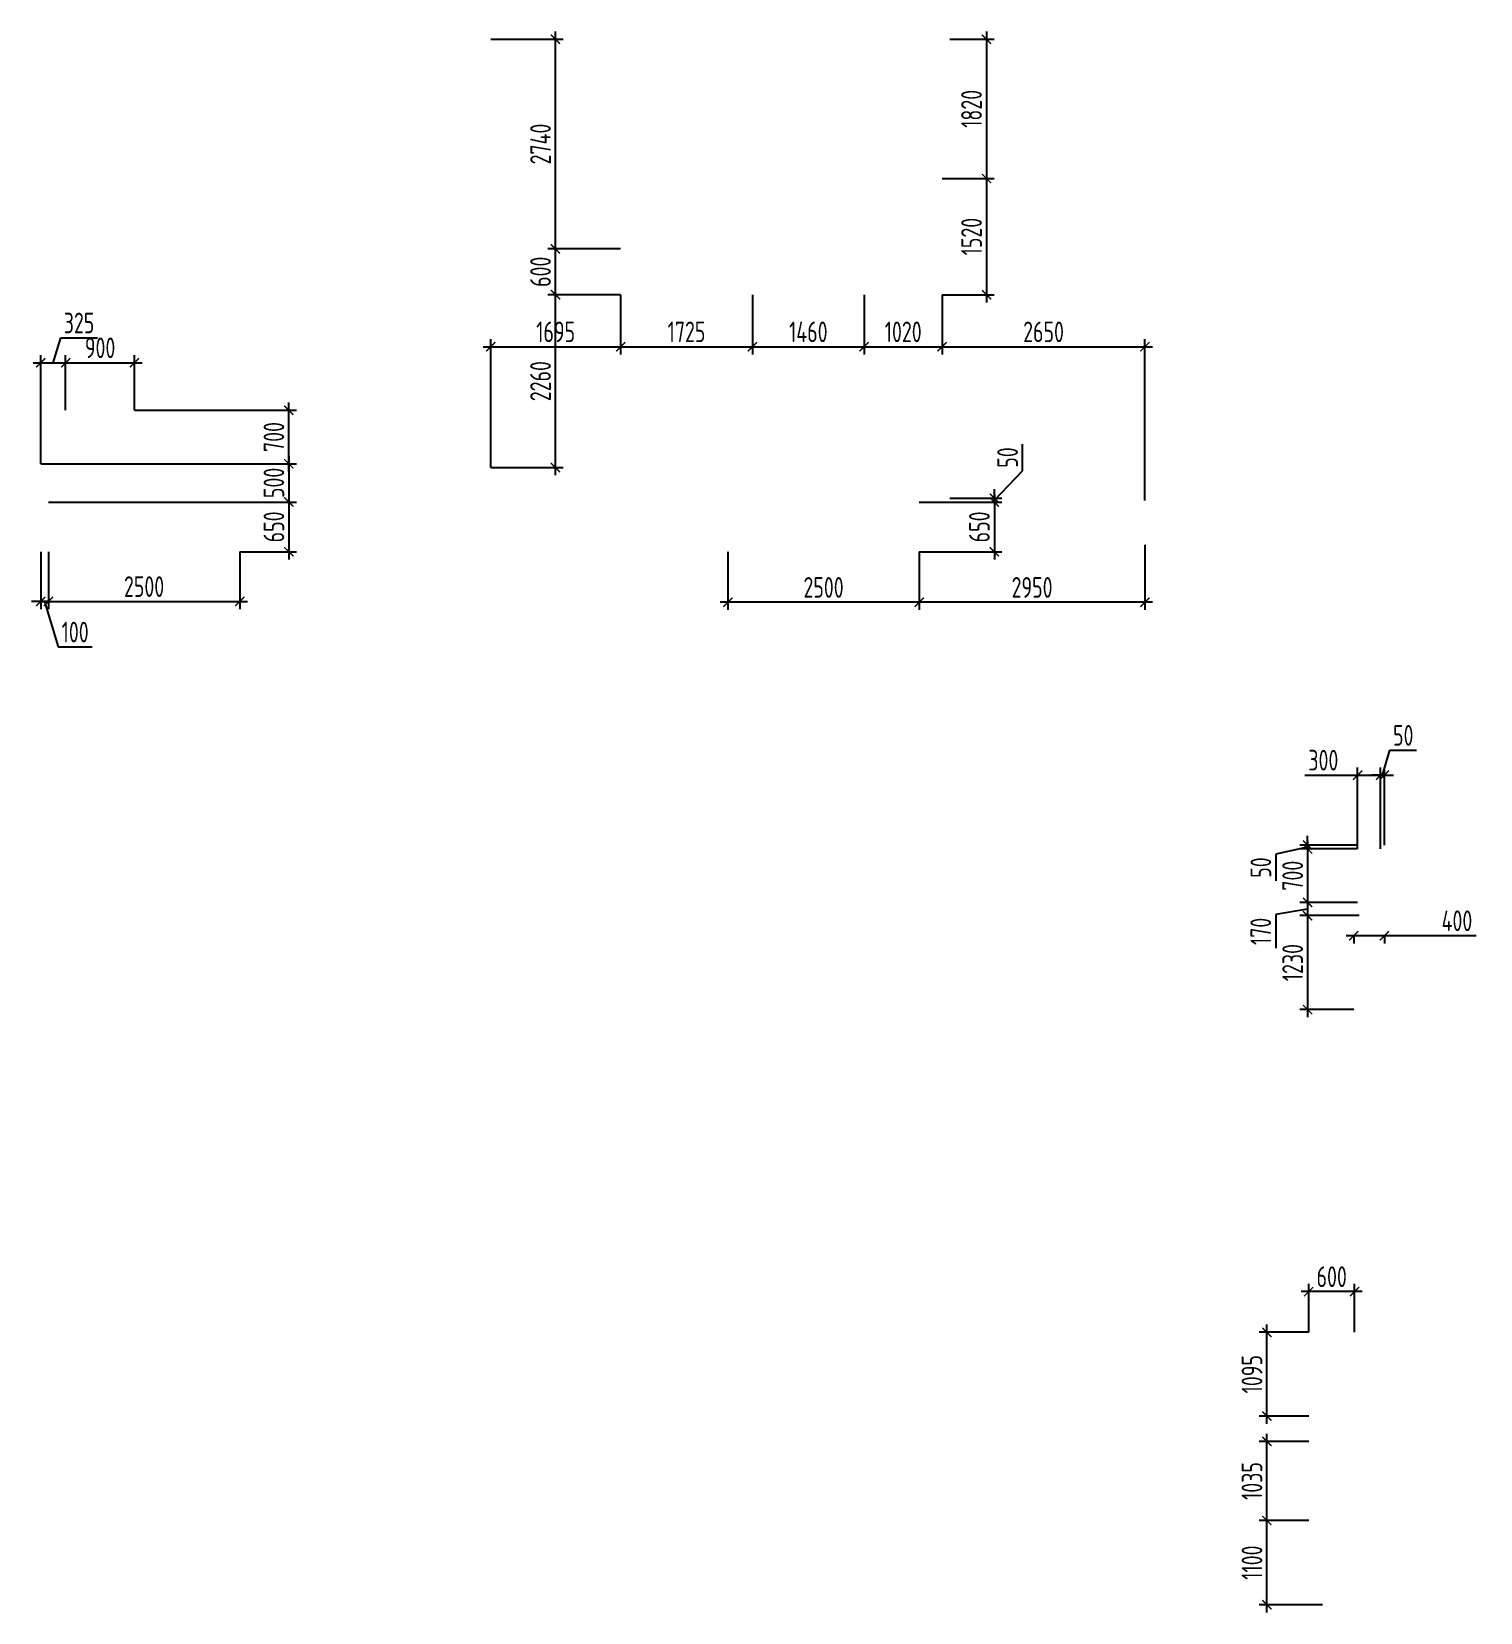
# Model space of a CAD drawing. Header units: millimetres. Extents: x -346952 to 536090, y 55086 to 131231.
# Drawn here: x -77096 to -58162, y 91836 to 112501 of the extents above; entities that cross this region are included whole.
import ezdxf

# ---------------------------------------------------------------- set-up
doc = ezdxf.new("R2010")
doc.units = ezdxf.units.MM
doc.layers.add('РАЗМЕРЫ КРОВЛИ ОВ', color=204, linetype='Continuous')
doc.layers.get('0').off()
doc.styles.add('ISOCPEUR', font='isocpeur.ttf', dxfattribs={"width": 0.7})
doc.dimstyles.new('R_100', dxfattribs={"dimtxt": 270, "dimasz": 120, "dimexe": 100, "dimexo": 0, "dimgap": 60, "dimtad": 1, "dimdec": 0, "dimrnd": 5, "dimzin": 0, "dimdsep": 46, "dimtxsty": 'ISOCPEUR', "dimblk": 'ARCHTICK', "dimcen": 0, "dimdle": 100, "dimclrd": 256, "dimclre": 256, "dimclrt": 256, "dimadec": 0, "dimazin": 0, "dimtfac": 2, "dimtdec": 0, "dimtofl": 0, "dimtmove": 1, "dimatfit": 3, "dimfxl": 1, "dimtvp": 3, "dimtolj": 1, "dimtzin": 0, "dimarcsym": 0})

# ---------------------------------------------------------------- blocks, each defined once
blk = doc.blocks.new('_ArchTick')
at = {"color": 0, "linetype": 'ByBlock', "const_width": 0.15}
blk.add_lwpolyline([(-0.5, -0.5), (0.5, 0.5)], dxfattribs=at)
blk = doc.blocks.new('*D3542')
at = {"layer": 'РАЗМЕРЫ КРОВЛИ ОВ', "lineweight": -2, "transparency": 16777216}
for p, q in [((-60405, 95497), (-60405, 96129)), ((-59806, 95497), (-59806, 96129)), ((-59706, 96029), (-60505, 96029))]:
    blk.add_line(p, q, dxfattribs=at)
at = {"layer": 'РАЗМЕРЫ КРОВЛИ ОВ', "lineweight": -2, "transparency": 16777216, "xscale": 120, "yscale": 120, "zscale": 120, "rotation": 180}
blk.add_blockref('_ArchTick', (-60405, 96029), dxfattribs=at)
at = {"layer": 'РАЗМЕРЫ КРОВЛИ ОВ', "lineweight": -2, "transparency": 16777216, "xscale": 120, "yscale": 120, "zscale": 120}
blk.add_blockref('_ArchTick', (-59806, 96029), dxfattribs=at)
at = {"layer": 'РАЗМЕРЫ КРОВЛИ ОВ', "transparency": 16777216, "insert": (-60105, 96224), "char_height": 270, "attachment_point": 5, "style": 'ISOCPEUR'}
blk.add_mtext('\\A1;600', dxfattribs=at)
blk = doc.blocks.new('*D3543')
at = {"layer": 'РАЗМЕРЫ КРОВЛИ ОВ', "lineweight": -2, "transparency": 16777216}
for p, q in [((-60405, 93036), (-61052, 93036)), ((-60952, 91836), (-60952, 93136)), ((-60224, 91936), (-61052, 91936))]:
    blk.add_line(p, q, dxfattribs=at)
at = {"layer": 'РАЗМЕРЫ КРОВЛИ ОВ', "lineweight": -2, "transparency": 16777216, "xscale": 120, "yscale": 120, "zscale": 120}
for p, rotation in [((-60952, 93036), 90), ((-60952, 91936), 270)]:
    blk.add_blockref('_ArchTick', p, dxfattribs=dict(at, rotation=rotation))
at = {"layer": 'РАЗМЕРЫ КРОВЛИ ОВ', "transparency": 16777216, "insert": (-61147, 92486), "char_height": 270, "attachment_point": 5, "rotation": 90, "style": 'ISOCPEUR'}
blk.add_mtext('\\A1;1100', dxfattribs=at)
blk = doc.blocks.new('*D3544')
at = {"layer": 'РАЗМЕРЫ КРОВЛИ ОВ', "lineweight": -2, "transparency": 16777216}
for p, q in [((-60405, 94070), (-61052, 94070)), ((-60952, 92936), (-60952, 94170)), ((-60405, 93036), (-61052, 93036))]:
    blk.add_line(p, q, dxfattribs=at)
at = {"layer": 'РАЗМЕРЫ КРОВЛИ ОВ', "lineweight": -2, "transparency": 16777216, "xscale": 120, "yscale": 120, "zscale": 120}
for p, rotation in [((-60952, 94070), 90), ((-60952, 93036), 270)]:
    blk.add_blockref('_ArchTick', p, dxfattribs=dict(at, rotation=rotation))
at = {"layer": 'РАЗМЕРЫ КРОВЛИ ОВ', "transparency": 16777216, "insert": (-61147, 93553), "char_height": 270, "attachment_point": 5, "rotation": 90, "style": 'ISOCPEUR'}
blk.add_mtext('\\A1;1035', dxfattribs=at)
blk = doc.blocks.new('*D3541')
at = {"layer": 'РАЗМЕРЫ КРОВЛИ ОВ', "lineweight": -2, "transparency": 16777216}
for p, q in [((-60405, 95497), (-61052, 95497)), ((-60952, 94301), (-60952, 95597)), ((-60405, 94401), (-61052, 94401))]:
    blk.add_line(p, q, dxfattribs=at)
at = {"layer": 'РАЗМЕРЫ КРОВЛИ ОВ', "lineweight": -2, "transparency": 16777216, "xscale": 120, "yscale": 120, "zscale": 120}
for p, rotation in [((-60952, 95497), 90), ((-60952, 94401), 270)]:
    blk.add_blockref('_ArchTick', p, dxfattribs=dict(at, rotation=rotation))
at = {"layer": 'РАЗМЕРЫ КРОВЛИ ОВ', "transparency": 16777216, "insert": (-61147, 94949), "char_height": 270, "attachment_point": 5, "rotation": 90, "style": 'ISOCPEUR'}
blk.add_mtext('\\A1;1095', dxfattribs=at)
blk = doc.blocks.new('*D3601')
at = {"layer": 'РАЗМЕРЫ КРОВЛИ ОВ', "lineweight": -2, "transparency": 16777216}
for p, q in [((-76813, 108172), (-76716, 108497)), ((-76716, 108497), (-76237, 108497)), ((-77076, 108172), (-76551, 108172)), ((-76976, 106851), (-76976, 108272)), ((-76651, 107551), (-76651, 108272))]:
    blk.add_line(p, q, dxfattribs=at)
at = {"layer": 'РАЗМЕРЫ КРОВЛИ ОВ', "lineweight": -2, "transparency": 16777216, "xscale": 120, "yscale": 120, "zscale": 120, "rotation": 180}
blk.add_blockref('_ArchTick', (-76976, 108172), dxfattribs=at)
at = {"layer": 'РАЗМЕРЫ КРОВЛИ ОВ', "lineweight": -2, "transparency": 16777216, "xscale": 120, "yscale": 120, "zscale": 120}
blk.add_blockref('_ArchTick', (-76651, 108172), dxfattribs=at)
at = {"layer": 'РАЗМЕРЫ КРОВЛИ ОВ', "transparency": 16777216, "insert": (-76476, 108692), "char_height": 270, "attachment_point": 5, "style": 'ISOCPEUR'}
blk.add_mtext('\\A1;325', dxfattribs=at)
blk = doc.blocks.new('*D3602')
at = {"layer": 'РАЗМЕРЫ КРОВЛИ ОВ', "lineweight": -2, "transparency": 16777216}
for p, q in [((-76751, 108172), (-75651, 108172)), ((-76651, 107551), (-76651, 108272)), ((-75751, 107551), (-75751, 108272))]:
    blk.add_line(p, q, dxfattribs=at)
at = {"layer": 'РАЗМЕРЫ КРОВЛИ ОВ', "lineweight": -2, "transparency": 16777216, "xscale": 120, "yscale": 120, "zscale": 120, "rotation": 180}
blk.add_blockref('_ArchTick', (-76651, 108172), dxfattribs=at)
at = {"layer": 'РАЗМЕРЫ КРОВЛИ ОВ', "lineweight": -2, "transparency": 16777216, "xscale": 120, "yscale": 120, "zscale": 120}
blk.add_blockref('_ArchTick', (-75751, 108172), dxfattribs=at)
at = {"layer": 'РАЗМЕРЫ КРОВЛИ ОВ', "transparency": 16777216, "insert": (-76201, 108367), "char_height": 270, "attachment_point": 5, "style": 'ISOCPEUR'}
blk.add_mtext('\\A1;900', dxfattribs=at)
blk = doc.blocks.new('*D3603')
at = {"layer": 'РАЗМЕРЫ КРОВЛИ ОВ', "lineweight": -2, "transparency": 16777216}
for p, q in [((-76976, 106851), (-73635, 106851)), ((-73735, 106951), (-73735, 106251)), ((-76876, 106351), (-73635, 106351))]:
    blk.add_line(p, q, dxfattribs=at)
at = {"layer": 'РАЗМЕРЫ КРОВЛИ ОВ', "lineweight": -2, "transparency": 16777216, "xscale": 120, "yscale": 120, "zscale": 120}
for p, rotation in [((-73735, 106851), 90), ((-73735, 106351), 270)]:
    blk.add_blockref('_ArchTick', p, dxfattribs=dict(at, rotation=rotation))
at = {"layer": 'РАЗМЕРЫ КРОВЛИ ОВ', "transparency": 16777216, "insert": (-73930, 106601), "char_height": 270, "attachment_point": 5, "rotation": 90, "style": 'ISOCPEUR'}
blk.add_mtext('\\A1;500', dxfattribs=at)
blk = doc.blocks.new('*D3604')
at = {"layer": 'РАЗМЕРЫ КРОВЛИ ОВ', "lineweight": -2, "transparency": 16777216}
for p, q in [((-73735, 106451), (-73735, 105601)), ((-74456, 106351), (-73635, 106351)), ((-74376, 105701), (-73635, 105701))]:
    blk.add_line(p, q, dxfattribs=at)
at = {"layer": 'РАЗМЕРЫ КРОВЛИ ОВ', "lineweight": -2, "transparency": 16777216, "xscale": 120, "yscale": 120, "zscale": 120}
for p, rotation in [((-73735, 106351), 90), ((-73735, 105701), 270)]:
    blk.add_blockref('_ArchTick', p, dxfattribs=dict(at, rotation=rotation))
at = {"layer": 'РАЗМЕРЫ КРОВЛИ ОВ', "transparency": 16777216, "insert": (-73930, 106026), "char_height": 270, "attachment_point": 5, "rotation": 90, "style": 'ISOCPEUR'}
blk.add_mtext('\\A1;650', dxfattribs=at)
blk = doc.blocks.new('*D3605')
at = {"layer": 'РАЗМЕРЫ КРОВЛИ ОВ', "lineweight": -2, "transparency": 16777216}
for p, q in [((-76976, 105701), (-76976, 104951)), ((-76876, 105701), (-76876, 104951)), ((-76976, 105051), (-77096, 105051)), ((-76876, 105051), (-76976, 105051)), ((-76926, 105051), (-76747, 104456)), ((-76876, 105051), (-76756, 105051)), ((-76747, 104456), (-76306, 104456))]:
    blk.add_line(p, q, dxfattribs=at)
at = {"layer": 'РАЗМЕРЫ КРОВЛИ ОВ', "lineweight": -2, "transparency": 16777216, "xscale": 120, "yscale": 120, "zscale": 120}
blk.add_blockref('_ArchTick', (-76976, 105051), dxfattribs=at)
at = {"layer": 'РАЗМЕРЫ КРОВЛИ ОВ', "lineweight": -2, "transparency": 16777216, "xscale": 120, "yscale": 120, "zscale": 120, "rotation": 180}
blk.add_blockref('_ArchTick', (-76876, 105051), dxfattribs=at)
at = {"layer": 'РАЗМЕРЫ КРОВЛИ ОВ', "transparency": 16777216, "insert": (-76527, 104651), "char_height": 270, "attachment_point": 5, "style": 'ISOCPEUR'}
blk.add_mtext('\\A1;100', dxfattribs=at)
blk = doc.blocks.new('*D3606')
at = {"layer": 'РАЗМЕРЫ КРОВЛИ ОВ', "lineweight": -2, "transparency": 16777216}
for p, q in [((-76876, 105701), (-76876, 104951)), ((-74376, 105701), (-74376, 104951)), ((-76976, 105051), (-74276, 105051))]:
    blk.add_line(p, q, dxfattribs=at)
at = {"layer": 'РАЗМЕРЫ КРОВЛИ ОВ', "lineweight": -2, "transparency": 16777216, "xscale": 120, "yscale": 120, "zscale": 120, "rotation": 180}
blk.add_blockref('_ArchTick', (-76876, 105051), dxfattribs=at)
at = {"layer": 'РАЗМЕРЫ КРОВЛИ ОВ', "lineweight": -2, "transparency": 16777216, "xscale": 120, "yscale": 120, "zscale": 120}
blk.add_blockref('_ArchTick', (-74376, 105051), dxfattribs=at)
at = {"layer": 'РАЗМЕРЫ КРОВЛИ ОВ', "transparency": 16777216, "insert": (-75626, 105246), "char_height": 270, "attachment_point": 5, "style": 'ISOCPEUR'}
blk.add_mtext('\\A1;2500', dxfattribs=at)
blk = doc.blocks.new('*D3607')
at = {"layer": 'РАЗМЕРЫ КРОВЛИ ОВ', "lineweight": -2, "transparency": 16777216}
for p, q in [((-70250, 106701), (-70250, 109161)), ((-69398, 109061), (-70350, 109061)), ((-71096, 106801), (-70150, 106801))]:
    blk.add_line(p, q, dxfattribs=at)
at = {"layer": 'РАЗМЕРЫ КРОВЛИ ОВ', "lineweight": -2, "transparency": 16777216, "xscale": 120, "yscale": 120, "zscale": 120}
for p, rotation in [((-70250, 109061), 90), ((-70250, 106801), 270)]:
    blk.add_blockref('_ArchTick', p, dxfattribs=dict(at, rotation=rotation))
at = {"layer": 'РАЗМЕРЫ КРОВЛИ ОВ', "transparency": 16777216, "insert": (-70445, 107931), "char_height": 270, "attachment_point": 5, "rotation": 90, "style": 'ISOCPEUR'}
blk.add_mtext('\\A1;2260', dxfattribs=at)
blk = doc.blocks.new('*D3608')
at = {"layer": 'РАЗМЕРЫ КРОВЛИ ОВ', "lineweight": -2, "transparency": 16777216}
for p, q in [((-70250, 108961), (-70250, 109761)), ((-69398, 109661), (-70350, 109661)), ((-69398, 109061), (-70350, 109061))]:
    blk.add_line(p, q, dxfattribs=at)
at = {"layer": 'РАЗМЕРЫ КРОВЛИ ОВ', "lineweight": -2, "transparency": 16777216, "xscale": 120, "yscale": 120, "zscale": 120}
for p, rotation in [((-70250, 109661), 90), ((-70250, 109061), 270)]:
    blk.add_blockref('_ArchTick', p, dxfattribs=dict(at, rotation=rotation))
at = {"layer": 'РАЗМЕРЫ КРОВЛИ ОВ', "transparency": 16777216, "insert": (-70445, 109361), "char_height": 270, "attachment_point": 5, "rotation": 90, "style": 'ISOCPEUR'}
blk.add_mtext('\\A1;600', dxfattribs=at)
blk = doc.blocks.new('*D3609')
at = {"layer": 'РАЗМЕРЫ КРОВЛИ ОВ', "lineweight": -2, "transparency": 16777216}
for p, q in [((-69398, 109061), (-69398, 108281)), ((-71196, 108381), (-69298, 108381)), ((-71096, 106801), (-71096, 108481))]:
    blk.add_line(p, q, dxfattribs=at)
at = {"layer": 'РАЗМЕРЫ КРОВЛИ ОВ', "lineweight": -2, "transparency": 16777216, "xscale": 120, "yscale": 120, "zscale": 120, "rotation": 180}
blk.add_blockref('_ArchTick', (-71096, 108381), dxfattribs=at)
at = {"layer": 'РАЗМЕРЫ КРОВЛИ ОВ', "lineweight": -2, "transparency": 16777216, "xscale": 120, "yscale": 120, "zscale": 120}
blk.add_blockref('_ArchTick', (-69398, 108381), dxfattribs=at)
at = {"layer": 'РАЗМЕРЫ КРОВЛИ ОВ', "transparency": 16777216, "insert": (-70247, 108576), "char_height": 270, "attachment_point": 5, "style": 'ISOCPEUR'}
blk.add_mtext('\\A1;1695', dxfattribs=at)
blk = doc.blocks.new('*D3610')
at = {"layer": 'РАЗМЕРЫ КРОВЛИ ОВ', "lineweight": -2, "transparency": 16777216}
for p, q in [((-69398, 109061), (-69398, 108281)), ((-67676, 109061), (-67676, 108281)), ((-69498, 108381), (-67576, 108381))]:
    blk.add_line(p, q, dxfattribs=at)
at = {"layer": 'РАЗМЕРЫ КРОВЛИ ОВ', "lineweight": -2, "transparency": 16777216, "xscale": 120, "yscale": 120, "zscale": 120, "rotation": 180}
blk.add_blockref('_ArchTick', (-69398, 108381), dxfattribs=at)
at = {"layer": 'РАЗМЕРЫ КРОВЛИ ОВ', "lineweight": -2, "transparency": 16777216, "xscale": 120, "yscale": 120, "zscale": 120}
blk.add_blockref('_ArchTick', (-67676, 108381), dxfattribs=at)
at = {"layer": 'РАЗМЕРЫ КРОВЛИ ОВ', "transparency": 16777216, "insert": (-68537, 108576), "char_height": 270, "attachment_point": 5, "style": 'ISOCPEUR'}
blk.add_mtext('\\A1;1725', dxfattribs=at)
blk = doc.blocks.new('*D3611')
at = {"layer": 'РАЗМЕРЫ КРОВЛИ ОВ', "lineweight": -2, "transparency": 16777216}
for p, q in [((-67676, 109061), (-67676, 108281)), ((-66215, 109061), (-66215, 108281)), ((-67776, 108381), (-66115, 108381))]:
    blk.add_line(p, q, dxfattribs=at)
at = {"layer": 'РАЗМЕРЫ КРОВЛИ ОВ', "lineweight": -2, "transparency": 16777216, "xscale": 120, "yscale": 120, "zscale": 120, "rotation": 180}
blk.add_blockref('_ArchTick', (-67676, 108381), dxfattribs=at)
at = {"layer": 'РАЗМЕРЫ КРОВЛИ ОВ', "lineweight": -2, "transparency": 16777216, "xscale": 120, "yscale": 120, "zscale": 120}
blk.add_blockref('_ArchTick', (-66215, 108381), dxfattribs=at)
at = {"layer": 'РАЗМЕРЫ КРОВЛИ ОВ', "transparency": 16777216, "insert": (-66945, 108576), "char_height": 270, "attachment_point": 5, "style": 'ISOCPEUR'}
blk.add_mtext('\\A1;1460', dxfattribs=at)
blk = doc.blocks.new('*D3612')
at = {"layer": 'РАЗМЕРЫ КРОВЛИ ОВ', "lineweight": -2, "transparency": 16777216}
for p, q in [((-66215, 109061), (-66215, 108281)), ((-65196, 109061), (-65196, 108281)), ((-66315, 108381), (-65096, 108381))]:
    blk.add_line(p, q, dxfattribs=at)
at = {"layer": 'РАЗМЕРЫ КРОВЛИ ОВ', "lineweight": -2, "transparency": 16777216, "xscale": 120, "yscale": 120, "zscale": 120, "rotation": 180}
blk.add_blockref('_ArchTick', (-66215, 108381), dxfattribs=at)
at = {"layer": 'РАЗМЕРЫ КРОВЛИ ОВ', "lineweight": -2, "transparency": 16777216, "xscale": 120, "yscale": 120, "zscale": 120}
blk.add_blockref('_ArchTick', (-65196, 108381), dxfattribs=at)
at = {"layer": 'РАЗМЕРЫ КРОВЛИ ОВ', "transparency": 16777216, "insert": (-65705, 108576), "char_height": 270, "attachment_point": 5, "style": 'ISOCPEUR'}
blk.add_mtext('\\A1;1020', dxfattribs=at)
blk = doc.blocks.new('*D3613')
at = {"layer": 'РАЗМЕРЫ КРОВЛИ ОВ', "lineweight": -2, "transparency": 16777216}
for p, q in [((-65196, 109061), (-65196, 108281)), ((-65296, 108381), (-62446, 108381)), ((-62546, 106369), (-62546, 108481))]:
    blk.add_line(p, q, dxfattribs=at)
at = {"layer": 'РАЗМЕРЫ КРОВЛИ ОВ', "lineweight": -2, "transparency": 16777216, "xscale": 120, "yscale": 120, "zscale": 120, "rotation": 180}
blk.add_blockref('_ArchTick', (-65196, 108381), dxfattribs=at)
at = {"layer": 'РАЗМЕРЫ КРОВЛИ ОВ', "lineweight": -2, "transparency": 16777216, "xscale": 120, "yscale": 120, "zscale": 120}
blk.add_blockref('_ArchTick', (-62546, 108381), dxfattribs=at)
at = {"layer": 'РАЗМЕРЫ КРОВЛИ ОВ', "transparency": 16777216, "insert": (-63871, 108576), "char_height": 270, "attachment_point": 5, "style": 'ISOCPEUR'}
blk.add_mtext('\\A1;2650', dxfattribs=at)
blk = doc.blocks.new('*D3614')
at = {"layer": 'РАЗМЕРЫ КРОВЛИ ОВ', "lineweight": -2, "transparency": 16777216}
for p, q in [((-64617, 112501), (-64617, 110481)), ((-65096, 112401), (-64517, 112401)), ((-65196, 110581), (-64517, 110581))]:
    blk.add_line(p, q, dxfattribs=at)
at = {"layer": 'РАЗМЕРЫ КРОВЛИ ОВ', "lineweight": -2, "transparency": 16777216, "xscale": 120, "yscale": 120, "zscale": 120}
for p, rotation in [((-64617, 112401), 90), ((-64617, 110581), 270)]:
    blk.add_blockref('_ArchTick', p, dxfattribs=dict(at, rotation=rotation))
at = {"layer": 'РАЗМЕРЫ КРОВЛИ ОВ', "transparency": 16777216, "insert": (-64812, 111491), "char_height": 270, "attachment_point": 5, "rotation": 90, "style": 'ISOCPEUR'}
blk.add_mtext('\\A1;1820', dxfattribs=at)
blk = doc.blocks.new('*D3615')
at = {"layer": 'РАЗМЕРЫ КРОВЛИ ОВ', "lineweight": -2, "transparency": 16777216}
for p, q in [((-65196, 110581), (-64517, 110581)), ((-64617, 110681), (-64617, 108961)), ((-65196, 109061), (-64517, 109061))]:
    blk.add_line(p, q, dxfattribs=at)
at = {"layer": 'РАЗМЕРЫ КРОВЛИ ОВ', "lineweight": -2, "transparency": 16777216, "xscale": 120, "yscale": 120, "zscale": 120}
for p, rotation in [((-64617, 110581), 90), ((-64617, 109061), 270)]:
    blk.add_blockref('_ArchTick', p, dxfattribs=dict(at, rotation=rotation))
at = {"layer": 'РАЗМЕРЫ КРОВЛИ ОВ', "transparency": 16777216, "insert": (-64812, 109821), "char_height": 270, "attachment_point": 5, "rotation": 90, "style": 'ISOCPEUR'}
blk.add_mtext('\\A1;1520', dxfattribs=at)
blk = doc.blocks.new('*D3616')
at = {"layer": 'РАЗМЕРЫ КРОВЛИ ОВ', "lineweight": -2, "transparency": 16777216}
for p, q in [((-70250, 109561), (-70250, 112501)), ((-71096, 112401), (-70150, 112401)), ((-69398, 109661), (-70350, 109661))]:
    blk.add_line(p, q, dxfattribs=at)
at = {"layer": 'РАЗМЕРЫ КРОВЛИ ОВ', "lineweight": -2, "transparency": 16777216, "xscale": 120, "yscale": 120, "zscale": 120}
for p, rotation in [((-70250, 112401), 90), ((-70250, 109661), 270)]:
    blk.add_blockref('_ArchTick', p, dxfattribs=dict(at, rotation=rotation))
at = {"layer": 'РАЗМЕРЫ КРОВЛИ ОВ', "transparency": 16777216, "insert": (-70445, 111031), "char_height": 270, "attachment_point": 5, "rotation": 90, "style": 'ISOCPEUR'}
blk.add_mtext('\\A1;2740', dxfattribs=at)
blk = doc.blocks.new('*D3617')
at = {"layer": 'РАЗМЕРЫ КРОВЛИ ОВ', "lineweight": -2, "transparency": 16777216}
for p, q in [((-65496, 105701), (-65496, 104940)), ((-62546, 105793), (-62546, 104940)), ((-62446, 105040), (-65596, 105040))]:
    blk.add_line(p, q, dxfattribs=at)
at = {"layer": 'РАЗМЕРЫ КРОВЛИ ОВ', "lineweight": -2, "transparency": 16777216, "xscale": 120, "yscale": 120, "zscale": 120, "rotation": 180}
blk.add_blockref('_ArchTick', (-65496, 105040), dxfattribs=at)
at = {"layer": 'РАЗМЕРЫ КРОВЛИ ОВ', "lineweight": -2, "transparency": 16777216, "xscale": 120, "yscale": 120, "zscale": 120}
blk.add_blockref('_ArchTick', (-62546, 105040), dxfattribs=at)
at = {"layer": 'РАЗМЕРЫ КРОВЛИ ОВ', "transparency": 16777216, "insert": (-64021, 105235), "char_height": 270, "attachment_point": 5, "style": 'ISOCPEUR'}
blk.add_mtext('\\A1;2950', dxfattribs=at)
blk = doc.blocks.new('*D3618')
at = {"layer": 'РАЗМЕРЫ КРОВЛИ ОВ', "lineweight": -2, "transparency": 16777216}
for p, q in [((-67996, 105701), (-67996, 104940)), ((-65496, 105701), (-65496, 104940)), ((-65396, 105040), (-68096, 105040))]:
    blk.add_line(p, q, dxfattribs=at)
at = {"layer": 'РАЗМЕРЫ КРОВЛИ ОВ', "lineweight": -2, "transparency": 16777216, "xscale": 120, "yscale": 120, "zscale": 120, "rotation": 180}
blk.add_blockref('_ArchTick', (-67996, 105040), dxfattribs=at)
at = {"layer": 'РАЗМЕРЫ КРОВЛИ ОВ', "lineweight": -2, "transparency": 16777216, "xscale": 120, "yscale": 120, "zscale": 120}
blk.add_blockref('_ArchTick', (-65496, 105040), dxfattribs=at)
at = {"layer": 'РАЗМЕРЫ КРОВЛИ ОВ', "transparency": 16777216, "insert": (-66746, 105235), "char_height": 270, "attachment_point": 5, "style": 'ISOCPEUR'}
blk.add_mtext('\\A1;2500', dxfattribs=at)
blk = doc.blocks.new('*D3619')
at = {"layer": 'РАЗМЕРЫ КРОВЛИ ОВ', "lineweight": -2, "transparency": 16777216}
for p, q in [((-64514, 106451), (-64514, 105601)), ((-65496, 106351), (-64414, 106351)), ((-65496, 105701), (-64414, 105701))]:
    blk.add_line(p, q, dxfattribs=at)
at = {"layer": 'РАЗМЕРЫ КРОВЛИ ОВ', "lineweight": -2, "transparency": 16777216, "xscale": 120, "yscale": 120, "zscale": 120}
for p, rotation in [((-64514, 106351), 90), ((-64514, 105701), 270)]:
    blk.add_blockref('_ArchTick', p, dxfattribs=dict(at, rotation=rotation))
at = {"layer": 'РАЗМЕРЫ КРОВЛИ ОВ', "transparency": 16777216, "insert": (-64709, 106026), "char_height": 270, "attachment_point": 5, "rotation": 90, "style": 'ISOCPEUR'}
blk.add_mtext('\\A1;650', dxfattribs=at)
blk = doc.blocks.new('*D3620')
at = {"layer": 'РАЗМЕРЫ КРОВЛИ ОВ', "lineweight": -2, "transparency": 16777216}
for p, q in [((-64146, 106759), (-64146, 107106)), ((-64514, 106376), (-64146, 106759)), ((-64514, 106401), (-64514, 106521)), ((-65496, 106351), (-64414, 106351)), ((-65096, 106401), (-64414, 106401)), ((-64514, 106351), (-64514, 106401)), ((-64514, 106351), (-64514, 106231))]:
    blk.add_line(p, q, dxfattribs=at)
at = {"layer": 'РАЗМЕРЫ КРОВЛИ ОВ', "lineweight": -2, "transparency": 16777216, "xscale": 120, "yscale": 120, "zscale": 120}
for p, rotation in [((-64514, 106401), 270), ((-64514, 106351), 90)]:
    blk.add_blockref('_ArchTick', p, dxfattribs=dict(at, rotation=rotation))
at = {"layer": 'РАЗМЕРЫ КРОВЛИ ОВ', "transparency": 16777216, "insert": (-64341, 106933), "char_height": 270, "attachment_point": 5, "rotation": 90, "style": 'ISOCPEUR'}
blk.add_mtext('\\A1;50', dxfattribs=at)
blk = doc.blocks.new('*D3621')
at = {"layer": 'РАЗМЕРЫ КРОВЛИ ОВ', "lineweight": -2, "transparency": 16777216}
for p, q in [((-60420, 101866), (-60420, 101986)), ((-60420, 101841), (-60836, 101746)), ((-60836, 101746), (-60836, 101399)), ((-59768, 101866), (-60520, 101866)), ((-59766, 101816), (-60520, 101816)), ((-60420, 101816), (-60420, 101866)), ((-60420, 101816), (-60420, 101696))]:
    blk.add_line(p, q, dxfattribs=at)
at = {"layer": 'РАЗМЕРЫ КРОВЛИ ОВ', "lineweight": -2, "transparency": 16777216, "xscale": 120, "yscale": 120, "zscale": 120}
for p, rotation in [((-60420, 101866), 270), ((-60420, 101816), 90)]:
    blk.add_blockref('_ArchTick', p, dxfattribs=dict(at, rotation=rotation))
at = {"layer": 'РАЗМЕРЫ КРОВЛИ ОВ', "transparency": 16777216, "insert": (-61031, 101573), "char_height": 270, "attachment_point": 5, "rotation": 90, "style": 'ISOCPEUR'}
blk.add_mtext('\\A1;50', dxfattribs=at)
blk = doc.blocks.new('*D3622')
at = {"layer": 'РАЗМЕРЫ КРОВЛИ ОВ', "lineweight": -2, "transparency": 16777216}
for p, q in [((-59768, 101116), (-60520, 101116)), ((-60420, 101216), (-60420, 100844)), ((-60420, 101030), (-60837, 100959)), ((-60837, 100959), (-60837, 100518)), ((-59744, 100944), (-60520, 100944))]:
    blk.add_line(p, q, dxfattribs=at)
at = {"layer": 'РАЗМЕРЫ КРОВЛИ ОВ', "lineweight": -2, "transparency": 16777216, "xscale": 120, "yscale": 120, "zscale": 120}
for p, rotation in [((-60420, 101116), 90), ((-60420, 100944), 270)]:
    blk.add_blockref('_ArchTick', p, dxfattribs=dict(at, rotation=rotation))
at = {"layer": 'РАЗМЕРЫ КРОВЛИ ОВ', "transparency": 16777216, "insert": (-61032, 100738), "char_height": 270, "attachment_point": 5, "rotation": 90, "style": 'ISOCPEUR'}
blk.add_mtext('\\A1;170', dxfattribs=at)
blk = doc.blocks.new('*D3623')
at = {"layer": 'РАЗМЕРЫ КРОВЛИ ОВ', "lineweight": -2, "transparency": 16777216}
for p, q in [((-59816, 100944), (-60520, 100944)), ((-60420, 101044), (-60420, 99616)), ((-59816, 99716), (-60520, 99716))]:
    blk.add_line(p, q, dxfattribs=at)
at = {"layer": 'РАЗМЕРЫ КРОВЛИ ОВ', "lineweight": -2, "transparency": 16777216, "xscale": 120, "yscale": 120, "zscale": 120}
for p, rotation in [((-60420, 100944), 90), ((-60420, 99716), 270)]:
    blk.add_blockref('_ArchTick', p, dxfattribs=dict(at, rotation=rotation))
at = {"layer": 'РАЗМЕРЫ КРОВЛИ ОВ', "transparency": 16777216, "insert": (-60615, 100330), "char_height": 270, "attachment_point": 5, "rotation": 90, "style": 'ISOCPEUR'}
blk.add_mtext('\\A1;1230', dxfattribs=at)
blk = doc.blocks.new('*D3624')
at = {"layer": 'РАЗМЕРЫ КРОВЛИ ОВ', "lineweight": -2, "transparency": 16777216}
for p, q in [((-59316, 100682), (-59916, 100682)), ((-59816, 100684), (-59816, 100582)), ((-59416, 100684), (-59416, 100582)), ((-58219, 100682), (-59416, 100682))]:
    blk.add_line(p, q, dxfattribs=at)
at = {"layer": 'РАЗМЕРЫ КРОВЛИ ОВ', "lineweight": -2, "transparency": 16777216, "xscale": 120, "yscale": 120, "zscale": 120, "rotation": 180}
blk.add_blockref('_ArchTick', (-59816, 100682), dxfattribs=at)
at = {"layer": 'РАЗМЕРЫ КРОВЛИ ОВ', "lineweight": -2, "transparency": 16777216, "xscale": 120, "yscale": 120, "zscale": 120}
blk.add_blockref('_ArchTick', (-59416, 100682), dxfattribs=at)
at = {"layer": 'РАЗМЕРЫ КРОВЛИ ОВ', "transparency": 16777216, "insert": (-58468, 100877), "char_height": 270, "attachment_point": 5, "style": 'ISOCPEUR'}
blk.add_mtext('\\A1;400', dxfattribs=at)
blk = doc.blocks.new('*D3625')
at = {"layer": 'РАЗМЕРЫ КРОВЛИ ОВ', "lineweight": -2, "transparency": 16777216}
for p, q in [((-60420, 101916), (-60420, 101016)), ((-59766, 101816), (-60520, 101816)), ((-59766, 101116), (-60520, 101116))]:
    blk.add_line(p, q, dxfattribs=at)
at = {"layer": 'РАЗМЕРЫ КРОВЛИ ОВ', "lineweight": -2, "transparency": 16777216, "xscale": 120, "yscale": 120, "zscale": 120}
for p, rotation in [((-60420, 101816), 90), ((-60420, 101116), 270)]:
    blk.add_blockref('_ArchTick', p, dxfattribs=dict(at, rotation=rotation))
at = {"layer": 'РАЗМЕРЫ КРОВЛИ ОВ', "transparency": 16777216, "insert": (-60615, 101466), "char_height": 270, "attachment_point": 5, "rotation": 90, "style": 'ISOCPEUR'}
blk.add_mtext('\\A1;700', dxfattribs=at)
blk = doc.blocks.new('*D3626')
at = {"layer": 'РАЗМЕРЫ КРОВЛИ ОВ', "lineweight": -2, "transparency": 16777216}
for p, q in [((-60454, 102781), (-59766, 102781)), ((-59866, 102781), (-59366, 102781)), ((-59766, 101816), (-59766, 102881)), ((-59466, 101816), (-59466, 102881))]:
    blk.add_line(p, q, dxfattribs=at)
at = {"layer": 'РАЗМЕРЫ КРОВЛИ ОВ', "lineweight": -2, "transparency": 16777216, "xscale": 120, "yscale": 120, "zscale": 120, "rotation": 180}
blk.add_blockref('_ArchTick', (-59766, 102781), dxfattribs=at)
at = {"layer": 'РАЗМЕРЫ КРОВЛИ ОВ', "lineweight": -2, "transparency": 16777216, "xscale": 120, "yscale": 120, "zscale": 120}
blk.add_blockref('_ArchTick', (-59466, 102781), dxfattribs=at)
at = {"layer": 'РАЗМЕРЫ КРОВЛИ ОВ', "transparency": 16777216, "insert": (-60214, 102976), "char_height": 270, "attachment_point": 5, "style": 'ISOCPEUR'}
blk.add_mtext('\\A1;300', dxfattribs=at)
blk = doc.blocks.new('*D3627')
at = {"layer": 'РАЗМЕРЫ КРОВЛИ ОВ', "lineweight": -2, "transparency": 16777216}
for p, q in [((-59441, 102781), (-59343, 103106)), ((-59343, 103106), (-58997, 103106)), ((-59466, 102781), (-59586, 102781)), ((-59466, 101816), (-59466, 102881)), ((-59466, 102781), (-59416, 102781)), ((-59416, 101866), (-59416, 102881)), ((-59416, 102781), (-59296, 102781))]:
    blk.add_line(p, q, dxfattribs=at)
at = {"layer": 'РАЗМЕРЫ КРОВЛИ ОВ', "lineweight": -2, "transparency": 16777216, "xscale": 120, "yscale": 120, "zscale": 120}
blk.add_blockref('_ArchTick', (-59466, 102781), dxfattribs=at)
at = {"layer": 'РАЗМЕРЫ КРОВЛИ ОВ', "lineweight": -2, "transparency": 16777216, "xscale": 120, "yscale": 120, "zscale": 120, "rotation": 180}
blk.add_blockref('_ArchTick', (-59416, 102781), dxfattribs=at)
at = {"layer": 'РАЗМЕРЫ КРОВЛИ ОВ', "transparency": 16777216, "insert": (-59170, 103301), "char_height": 270, "attachment_point": 5, "style": 'ISOCPEUR'}
blk.add_mtext('\\A1;50', dxfattribs=at)
blk = doc.blocks.new('*D3628')
at = {"layer": 'РАЗМЕРЫ КРОВЛИ ОВ', "lineweight": -2, "transparency": 16777216}
for p, q in [((-75751, 107551), (-73635, 107551)), ((-73735, 106751), (-73735, 107651)), ((-75751, 106851), (-73635, 106851))]:
    blk.add_line(p, q, dxfattribs=at)
at = {"layer": 'РАЗМЕРЫ КРОВЛИ ОВ', "lineweight": -2, "transparency": 16777216, "xscale": 120, "yscale": 120, "zscale": 120}
for p, rotation in [((-73735, 107551), 90), ((-73735, 106851), 270)]:
    blk.add_blockref('_ArchTick', p, dxfattribs=dict(at, rotation=rotation))
at = {"layer": 'РАЗМЕРЫ КРОВЛИ ОВ', "transparency": 16777216, "insert": (-73930, 107201), "char_height": 270, "attachment_point": 5, "rotation": 90, "style": 'ISOCPEUR'}
blk.add_mtext('\\A1;700', dxfattribs=at)

msp = doc.modelspace()

# ---------------------------------------------------------------- dimensions: what is measured, and where the dimension line sits
at = {"layer": 'РАЗМЕРЫ КРОВЛИ ОВ'}
for base, p1, p2, picture, middle in [((-70249.9732, 112400.6825), (-69398.288, 109661.2311), (-71095.7591, 112400.6825), '*D3616', (-70444.9732, 111030.9568)), ((-64616.7, 110581.1), (-65095.8, 112400.7), (-65195.8, 110581.1), '*D3614', (-64811.7, 111490.9)), ((-64616.7, 109061.2), (-65195.8, 110581.1), (-65195.8, 109061.2), '*D3615', (-64811.7, 109821.2)), ((-70250, 109661.2), (-69398.3, 109061.2), (-69398.3, 109661.2), '*D3608', (-70445, 109361.2)), ((-70249.9732, 109061.2301), (-71095.7591, 106800.6825), (-69398.2883, 109061.2301), '*D3607', (-70444.9732, 107930.9563)), ((-73734.6, 107550.7), (-75750.9, 106850.7), (-75750.9, 107550.7), '*D3628', (-73929.6, 107200.7)), ((-73734.6, 106350.7), (-76975.9, 106850.7), (-76875.9, 106350.7), '*D3603', (-73929.6, 106600.7)), ((-73734.6, 105700.7), (-74456.3, 106350.7), (-74375.9, 105700.7), '*D3604', (-73929.6, 106025.7)), ((-64513.9, 105700.7), (-65495.8, 106350.7), (-65495.8, 105700.7), '*D3619', (-64708.9, 106025.7)), ((-60420.2, 101115.7), (-59765.9, 101815.7), (-59765.9, 101115.7), '*D3625', (-60615.2, 101465.7)), ((-60420, 99715.7), (-59815.9, 100944.1), (-59815.9, 99715.7), '*D3623', (-60615, 100329.9)), ((-60952, 95497.5), (-60405.2, 94400.8), (-60405.2, 95497.5), '*D3541', (-61147, 94949.1)), ((-60952, 94069.6), (-60405.3, 93035.7), (-60405.3, 94069.6), '*D3544', (-61147, 93552.6)), ((-60952, 93035.7), (-60224, 91935.7), (-60405.3, 93035.7), '*D3543', (-61147, 92485.7))]:
    dim = msp.add_linear_dim(base=base, p1=p1, p2=p2, angle=90, dimstyle='R_100', override={"dimpost": '\\X'}, dxfattribs=at)
    dim.commit()
    dim.dimension.update_dxf_attribs({"geometry": picture, "text_midpoint": middle})
for base, p1, p2, picture, middle in [((-69398.288, 108381.4639), (-71095.7591, 106800.6825), (-69398.288, 109061.2301), '*D3609', (-70247.0235, 108576.4639)), ((-67675.7592, 108381.4639), (-69398.288, 109061.2301), (-67675.7592, 109061.2301), '*D3610', (-68537.0236, 108576.4639)), ((-66215.2, 108381.5), (-67675.8, 109061.2), (-66215.2, 109061.2), '*D3611', (-66945.5, 108576.5)), ((-65195.8, 108381.5), (-66215.2, 109061.2), (-65195.8, 109061.2), '*D3612', (-65705.5, 108576.5)), ((-62545.9, 108381.5), (-65195.8, 109061.2), (-62545.9, 106369.4), '*D3613', (-63870.8, 108576.5)), ((-76650.9, 108171.8), (-76975.9, 106850.7), (-76650.9, 107550.7), '*D3601', (-76655.9, 108691.8)), ((-75750.9, 108171.8), (-76650.9, 107550.7), (-75750.9, 107550.7), '*D3602', (-76200.9, 108366.8)), ((-76975.9, 105050.6), (-76875.9, 105700.7), (-76975.9, 105700.7), '*D3605', (-76687.4, 104650.6)), ((-74375.9, 105050.6), (-76875.9, 105700.7), (-74375.9, 105700.7), '*D3606', (-75625.9, 105245.6)), ((-67995.8, 105040.3), (-65495.8, 105700.7), (-67995.8, 105700.7), '*D3618', (-66745.8, 105235.3)), ((-65495.8, 105040.3), (-62545.9, 105792.8), (-65495.8, 105700.7), '*D3617', (-64020.8, 105235.3)), ((-59415.9, 102781), (-59465.9, 101815.7), (-59415.9, 101865.7), '*D3627', (-59283.4, 103301)), ((-60405.1742, 96029.2467), (-59805.7242, 95497.4718), (-60405.1742, 95497.491), '*D3542', (-60105.4492, 96224.2467))]:
    dim = msp.add_linear_dim(base=base, p1=p1, p2=p2, dimstyle='R_100', override={"dimpost": '\\X'}, dxfattribs=at)
    dim.commit()
    dim.dimension.update_dxf_attribs({"geometry": picture, "text_midpoint": middle})
for base, p1, p2, picture, middle in [((-64513.9, 106400.7), (-65495.8, 106350.7), (-65095.8, 106400.7), '*D3620', (-64146, 106819.4)), ((-60420.2, 101865.7), (-59765.9, 101815.7), (-59768.2, 101865.7), '*D3621', (-60836.2, 101686)), ((-60420, 100944.1), (-59768.2, 101115.7), (-59744, 100944.1), '*D3622', (-60837.3, 100899))]:
    dim = msp.add_linear_dim(base=base, p1=p1, p2=p2, angle=90, dimstyle='R_100', override={"dimpost": '\\X'}, dxfattribs=at)
    dim.commit()
    dim.dimension.update_dxf_attribs({"geometry": picture, "text_midpoint": middle, "dimtype": 160})
for base, p1, p2, picture, middle in [((-59465.9, 102781), (-59765.9, 101815.7), (-59465.9, 101815.7), '*D3626', (-60214, 102810.2)), ((-59815.9, 100681.6), (-59415.9, 100683.7), (-59815.9, 100683.7), '*D3624', (-58468.5, 100706.3))]:
    dim = msp.add_linear_dim(base=base, p1=p1, p2=p2, dimstyle='R_100', override={"dimpost": '\\X'}, dxfattribs=at)
    dim.commit()
    dim.dimension.update_dxf_attribs({"geometry": picture, "text_midpoint": middle, "dimtype": 160})

doc.saveas('drawing.dxf')
